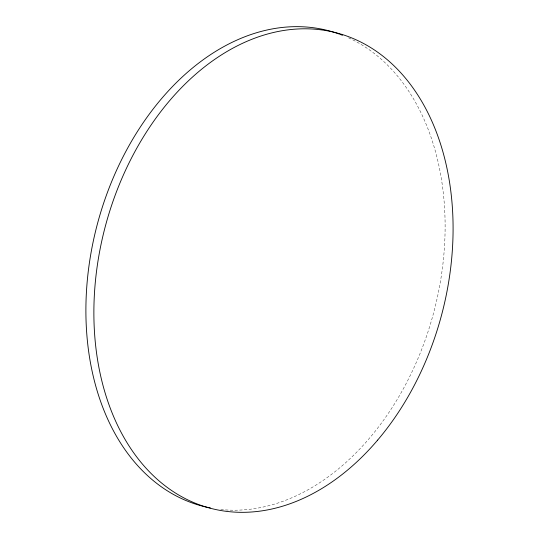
<?xml version="1.0" encoding="UTF-8"?>
<svg xmlns="http://www.w3.org/2000/svg" width="539" height="539" viewBox="0 0 539 539"><rect width="100%" height="100%" fill="white"/><g stroke="black" fill="none" stroke-linecap="round" stroke-linejoin="round"><path stroke-width="0.4" stroke-dasharray="2.69 2.02" d="M348.544 37.851A245.932 173.881 -75 0 1 433.215 314.345A245.932 173.881 -75 0 1 220.741 509.49"/><path stroke-width="0.81" d="M340.197 34.402A245.932 173.881 -75 0 1 342.487 35.278M210.358 507.933A245.932 173.881 -75 0 1 97.916 222.061A245.932 173.881 -75 0 1 339.435 34.119M377.617 440.134A245.932 173.881 -75 0 0 348.181 36.544A245.932 173.881 -75 0 0 94.682 335.036A245.932 173.881 -75 0 0 377.617 440.134"/></g></svg>
